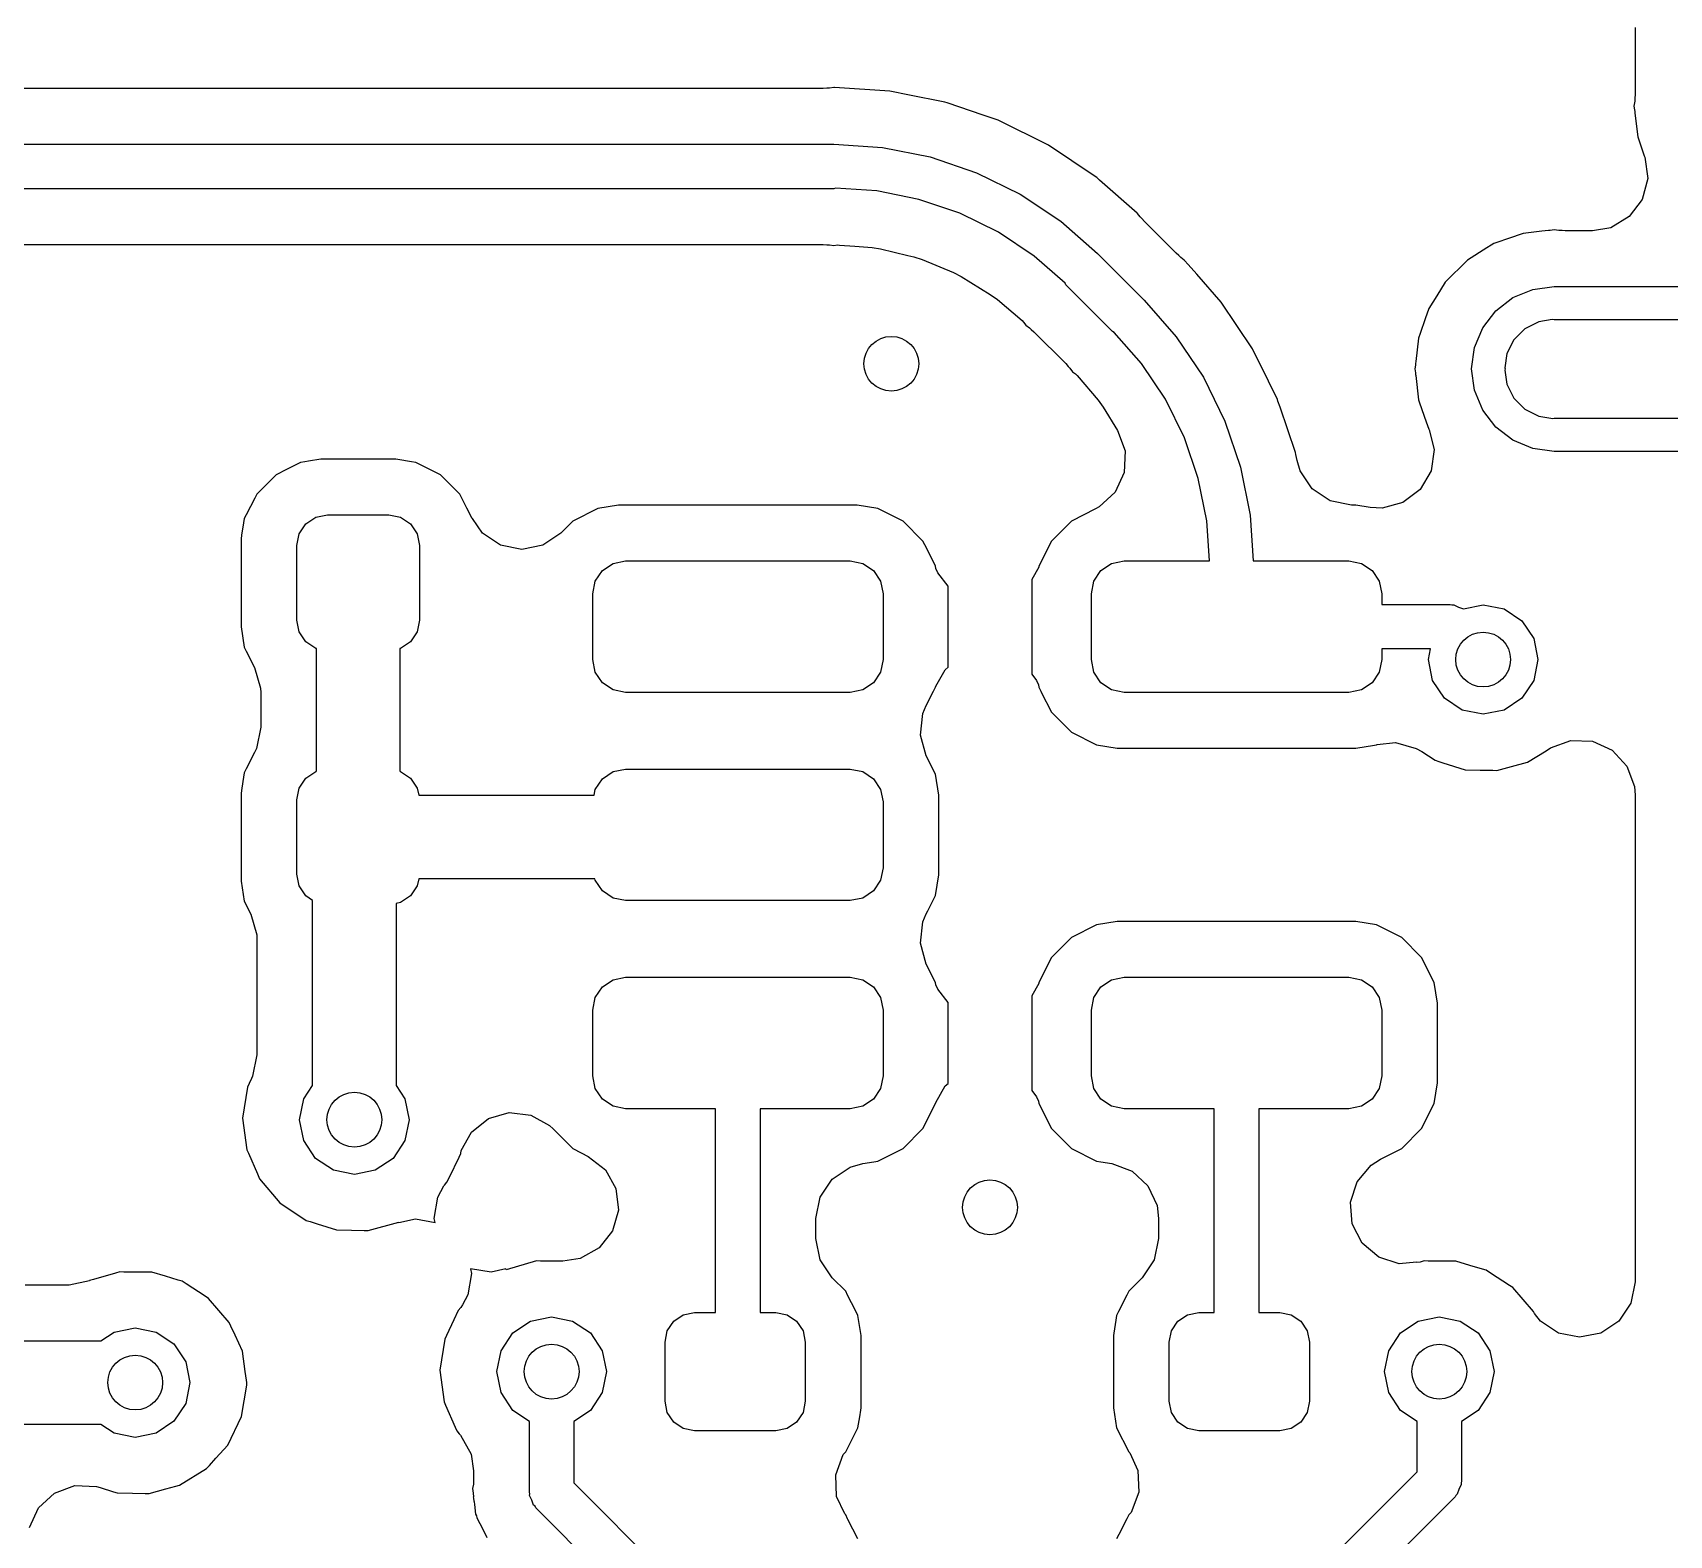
# Model space of a CAD drawing. Extents: x 0.99 to 4.24, y -7.27 to -4.02.
# Drawn here: x 3.3281 to 3.622, y -6.0511 to -5.7811 of the extents above; entities that cross this region are included whole.
import ezdxf

# ---------------------------------------------------------------- set-up
doc = ezdxf.new("R2010")
doc.units = 0
doc.header["$MEASUREMENT"] = 0
doc.layers.add('BLACK', color=7, linetype='CONTINUOUS')

msp = doc.modelspace()

# ---------------------------------------------------------------- linework, layer by layer
at = {"layer": 'BLACK', "linetype": 'CONTINUOUS'}
for p, q in [((3.61587, -5.78014), (3.61587, -5.79223)), ((3.47194, -5.79092), (3.47116, -5.79105)), ((3.47205, -5.79094), (3.47194, -5.79092)), ((3.48201, -5.79159), (3.47205, -5.79094)), ((3.47005, -5.7911), (2.77798, -5.7911)), ((3.47071, -5.79105), (3.47005, -5.7911)), ((3.47116, -5.79105), (3.47071, -5.79105)), ((3.48233, -5.79166), (3.48201, -5.79159)), ((3.48523, -5.79223), (3.48233, -5.79166)), ((3.48233, -5.79166), (3.48233, -5.79166)), ((3.49191, -5.79356), (3.48523, -5.79223)), ((3.49228, -5.79369), (3.49191, -5.79356)), ((3.49875, -5.79588), (3.49228, -5.79369)), ((3.61582, -5.79339), (3.61567, -5.79424)), ((3.61587, -5.79223), (3.61582, -5.7928)), ((3.61582, -5.7928), (3.61582, -5.79339)), ((3.50147, -5.79681), (3.49875, -5.79588)), ((3.51053, -5.80127), (3.50147, -5.79681)), ((3.61567, -5.79424), (3.61579, -5.79493)), ((3.61579, -5.79493), (3.61582, -5.7952)), ((3.61582, -5.7952), (3.61582, -5.79521)), ((3.61582, -5.79521), (3.61583, -5.79524)), ((3.61583, -5.79524), (3.61585, -5.7955)), ((3.61585, -5.7955), (3.61634, -5.7998)), ((3.61634, -5.7998), (3.61753, -5.8032)), ((2.77609, -5.80112), (3.47194, -5.80112)), ((3.47194, -5.80112), (3.47194, -5.80112)), ((3.47194, -5.80112), (3.48068, -5.80169)), ((3.48068, -5.80169), (3.48928, -5.8034)), ((3.51892, -5.80688), (3.51053, -5.80127)), ((3.48928, -5.8034), (3.49758, -5.80622)), ((3.61753, -5.8032), (3.6176, -5.80341)), ((3.6176, -5.80341), (3.61814, -5.80726)), ((3.49758, -5.80622), (3.50544, -5.81009)), ((3.51917, -5.8071), (3.51892, -5.80688)), ((3.51969, -5.80755), (3.51917, -5.8071)), ((3.52643, -5.81347), (3.51969, -5.80755)), ((3.61814, -5.80726), (3.61717, -5.81102)), ((3.47194, -5.80912), (2.77609, -5.80912)), ((3.47226, -5.80901), (3.47194, -5.80912)), ((3.47966, -5.8095), (3.47226, -5.80901)), ((3.48724, -5.81101), (3.47966, -5.8095)), ((3.49456, -5.81349), (3.48724, -5.81101)), ((3.50544, -5.81009), (3.51272, -5.81496)), ((3.61717, -5.81102), (3.61484, -5.81412)), ((3.5015, -5.81691), (3.49456, -5.81349)), ((3.52652, -5.81353), (3.52643, -5.81347)), ((3.52698, -5.81417), (3.52652, -5.81353)), ((3.5273, -5.81448), (3.52698, -5.81417)), ((3.52773, -5.81499), (3.5273, -5.81448)), ((3.61484, -5.81412), (3.61149, -5.8161)), ((3.50793, -5.82121), (3.5015, -5.81691)), ((3.51272, -5.81496), (3.51931, -5.82074)), ((3.53344, -5.8207), (3.52773, -5.81499)), ((3.59524, -5.81731), (3.59366, -5.81787)), ((3.59577, -5.81713), (3.59524, -5.81731)), ((3.59524, -5.81731), (3.59524, -5.81731)), ((3.5991, -5.81675), (3.59577, -5.81713)), ((3.60033, -5.81661), (3.5991, -5.81675)), ((3.60037, -5.81661), (3.60033, -5.81661)), ((3.60038, -5.81661), (3.60037, -5.81661)), ((3.60064, -5.81658), (3.60038, -5.81661)), ((3.60133, -5.81646), (3.60064, -5.81658)), ((3.60219, -5.81661), (3.60133, -5.81646)), ((3.60278, -5.81661), (3.60219, -5.81661)), ((3.60334, -5.81666), (3.60278, -5.81661)), ((3.6082, -5.81666), (3.60334, -5.81666)), ((3.61149, -5.8161), (3.6082, -5.81666)), ((2.77798, -5.81914), (3.47005, -5.81914)), ((3.47005, -5.81914), (3.47072, -5.81919)), ((3.47072, -5.81919), (3.47117, -5.81919)), ((3.47117, -5.81919), (3.47194, -5.81931)), ((3.47194, -5.81931), (3.47261, -5.81921)), ((3.47261, -5.81921), (3.47298, -5.81922)), ((3.47298, -5.81922), (3.47573, -5.81944)), ((3.47573, -5.81944), (3.47882, -5.81968)), ((3.47882, -5.81968), (3.48036, -5.81992)), ((3.48036, -5.81992), (3.48523, -5.82109)), ((3.58927, -5.81974), (3.58575, -5.82195)), ((3.59002, -5.81927), (3.58927, -5.81974)), ((3.59049, -5.81897), (3.59002, -5.81927)), ((3.59002, -5.81927), (3.59002, -5.81927)), ((3.59366, -5.81787), (3.59049, -5.81897)), ((3.48523, -5.82109), (3.48631, -5.82135)), ((3.48631, -5.82135), (3.4878, -5.82184)), ((3.4878, -5.82184), (3.49345, -5.82418)), ((3.5135, -5.82609), (3.50793, -5.82121)), ((3.51931, -5.82074), (3.51931, -5.82074)), ((3.51931, -5.82074), (3.51931, -5.82074)), ((3.51931, -5.82074), (3.51931, -5.82074)), ((3.51931, -5.82074), (3.52769, -5.82912)), ((3.53394, -5.82113), (3.53344, -5.8207)), ((3.53426, -5.82145), (3.53394, -5.82113)), ((3.53489, -5.82191), (3.53426, -5.82145)), ((3.53496, -5.82199), (3.53489, -5.82191)), ((3.53557, -5.82269), (3.53496, -5.82199)), ((3.53713, -5.82447), (3.53557, -5.82269)), ((3.53557, -5.82269), (3.53557, -5.82269)), ((3.58575, -5.82195), (3.58179, -5.82591)), ((3.49345, -5.82418), (3.49484, -5.82489)), ((3.49484, -5.82489), (3.50006, -5.82808)), ((3.51365, -5.8264), (3.5135, -5.82609)), ((3.54154, -5.8295), (3.53713, -5.82447)), ((3.58179, -5.82591), (3.58025, -5.82837)), ((3.50006, -5.82808), (3.50132, -5.829)), ((3.50132, -5.829), (3.50577, -5.8328)), ((3.52203, -5.83477), (3.51365, -5.8264)), ((3.52769, -5.82912), (3.52769, -5.82912)), ((3.52769, -5.82912), (3.52769, -5.82912)), ((3.52769, -5.82912), (3.52769, -5.82912)), ((3.52769, -5.82912), (3.53346, -5.8357)), ((3.58025, -5.82837), (3.57955, -5.82948)), ((3.59086, -5.83102), (3.59393, -5.82866)), ((3.59393, -5.82866), (3.5975, -5.82718)), ((3.5975, -5.82718), (3.60133, -5.82668)), ((3.60133, -5.82668), (3.65645, -5.82668)), ((3.54715, -5.8379), (3.54154, -5.8295)), ((3.57882, -5.83065), (3.57817, -5.83248)), ((3.57955, -5.82948), (3.57882, -5.83065)), ((3.5885, -5.83408), (3.59086, -5.83102)), ((3.50577, -5.8328), (3.50604, -5.83305)), ((3.50604, -5.83305), (3.50644, -5.83361)), ((3.50644, -5.83361), (3.50708, -5.83407)), ((3.50708, -5.83407), (3.5074, -5.83438)), ((3.5074, -5.83438), (3.5079, -5.83482)), ((3.5079, -5.83482), (3.51361, -5.84052)), ((3.52233, -5.83493), (3.52203, -5.83477)), ((3.52722, -5.8405), (3.52233, -5.83493)), ((3.57817, -5.83248), (3.57725, -5.83514)), ((3.58702, -5.83765), (3.5885, -5.83408)), ((3.59609, -5.83427), (3.59411, -5.83624)), ((3.59857, -5.833), (3.59609, -5.83427)), ((3.601, -5.83262), (3.59857, -5.833)), ((3.60133, -5.83268), (3.601, -5.83262)), ((3.65645, -5.83268), (3.60133, -5.83268)), ((3.53346, -5.8357), (3.53833, -5.84299)), ((3.5473, -5.83819), (3.54715, -5.8379)), ((3.57697, -5.83593), (3.5765, -5.84012)), ((3.57725, -5.83514), (3.57697, -5.83593)), ((3.58652, -5.84149), (3.58702, -5.83765)), ((3.59411, -5.83624), (3.59285, -5.83873)), ((3.51361, -5.84052), (3.51404, -5.84103)), ((3.53151, -5.84693), (3.52722, -5.8405)), ((3.54839, -5.84041), (3.5473, -5.83819)), ((3.5473, -5.83819), (3.5473, -5.83819)), ((3.55162, -5.84695), (3.54839, -5.84041)), ((3.57642, -5.8408), (3.5763, -5.84149)), ((3.57645, -5.84053), (3.57642, -5.8408)), ((3.57646, -5.84049), (3.57645, -5.84052)), ((3.57645, -5.84052), (3.57645, -5.84053)), ((3.5765, -5.84012), (3.57646, -5.84049)), ((3.59285, -5.83873), (3.59245, -5.84126)), ((3.51404, -5.84103), (3.51436, -5.84135)), ((3.51436, -5.84135), (3.51482, -5.84198)), ((3.51482, -5.84198), (3.51537, -5.84238)), ((3.51537, -5.84238), (3.51563, -5.84266)), ((3.51563, -5.84266), (3.51943, -5.8471)), ((3.53833, -5.84299), (3.54221, -5.85085)), ((3.5763, -5.84149), (3.57642, -5.84218)), ((3.57642, -5.84218), (3.57645, -5.84244)), ((3.57645, -5.84244), (3.57645, -5.84245)), ((3.57645, -5.84245), (3.57646, -5.84248)), ((3.57646, -5.84248), (3.57647, -5.84265)), ((3.57647, -5.84265), (3.57697, -5.84705)), ((3.58702, -5.84532), (3.58652, -5.84149)), ((3.59245, -5.84126), (3.59252, -5.84149)), ((3.59252, -5.84149), (3.59245, -5.84172)), ((3.59245, -5.84172), (3.59285, -5.84424)), ((3.5885, -5.84889), (3.58702, -5.84532)), ((3.59285, -5.84424), (3.59411, -5.84673)), ((3.59411, -5.84673), (3.59609, -5.84871)), ((3.51943, -5.8471), (3.52034, -5.84837)), ((3.52034, -5.84837), (3.52292, -5.85257)), ((3.53493, -5.85386), (3.53151, -5.84693)), ((3.55172, -5.84726), (3.55162, -5.84695)), ((3.5521, -5.84837), (3.55172, -5.84726)), ((3.55172, -5.84726), (3.55172, -5.84726)), ((3.55486, -5.85651), (3.5521, -5.84837)), ((3.57697, -5.84705), (3.57715, -5.84758)), ((3.57715, -5.84758), (3.57715, -5.84758)), ((3.57715, -5.84758), (3.57834, -5.85096)), ((3.59086, -5.85196), (3.5885, -5.84889)), ((3.59609, -5.84871), (3.59857, -5.84997)), ((3.52292, -5.85257), (3.52426, -5.85622)), ((3.54221, -5.85085), (3.54502, -5.85915)), ((3.57834, -5.85096), (3.57882, -5.85233)), ((3.57882, -5.85233), (3.57889, -5.85245)), ((3.57889, -5.85245), (3.5798, -5.85598)), ((3.59393, -5.85431), (3.59086, -5.85196)), ((3.59857, -5.84997), (3.6011, -5.85037)), ((3.6011, -5.85037), (3.60133, -5.8503)), ((3.60133, -5.8503), (3.65645, -5.8503)), ((3.53742, -5.86118), (3.53493, -5.85386)), ((3.5975, -5.85579), (3.59393, -5.85431)), ((3.37614, -5.85827), (3.37545, -5.85863)), ((3.37692, -5.85815), (3.37614, -5.85827)), ((3.37757, -5.85805), (3.37692, -5.85815)), ((3.37692, -5.85815), (3.37692, -5.85815)), ((3.37978, -5.8577), (3.37757, -5.85805)), ((3.38651, -5.8577), (3.37978, -5.8577)), ((3.39286, -5.8577), (3.38651, -5.8577)), ((3.39325, -5.8577), (3.39286, -5.8577)), ((3.39364, -5.85776), (3.39325, -5.8577)), ((3.39611, -5.85815), (3.39364, -5.85776)), ((3.39364, -5.85776), (3.39364, -5.85776)), ((3.39689, -5.85827), (3.39611, -5.85815)), ((3.39759, -5.85863), (3.39689, -5.85827)), ((3.52426, -5.85622), (3.52411, -5.8601)), ((3.55493, -5.85683), (3.55486, -5.85651)), ((3.55515, -5.85795), (3.55493, -5.85683)), ((3.55493, -5.85683), (3.55493, -5.85683)), ((3.55571, -5.85982), (3.55515, -5.85795)), ((3.5798, -5.85598), (3.57926, -5.85982)), ((3.60133, -5.8563), (3.5975, -5.85579)), ((3.65645, -5.8563), (3.60133, -5.8563)), ((3.37176, -5.86051), (3.36828, -5.86399)), ((3.37364, -5.85955), (3.37176, -5.86051)), ((3.37545, -5.85863), (3.37364, -5.85955)), ((3.37545, -5.85863), (3.37545, -5.85863)), ((3.39939, -5.85955), (3.39759, -5.85863)), ((3.39759, -5.85863), (3.39759, -5.85863)), ((3.40127, -5.86051), (3.39939, -5.85955)), ((3.40475, -5.86399), (3.40127, -5.86051)), ((3.52411, -5.8601), (3.52248, -5.86363)), ((3.53893, -5.86877), (3.53742, -5.86118)), ((3.54502, -5.85915), (3.54673, -5.86774)), ((3.55787, -5.86305), (3.55571, -5.85982)), ((3.57926, -5.85982), (3.57728, -5.86317)), ((3.36828, -5.86399), (3.36793, -5.86468)), ((3.40604, -5.86652), (3.40475, -5.86399)), ((3.52248, -5.86363), (3.51963, -5.86627)), ((3.5611, -5.86521), (3.55787, -5.86305)), ((3.57728, -5.86317), (3.57418, -5.86551)), ((3.36793, -5.86468), (3.3664, -5.86767)), ((3.40698, -5.86837), (3.40604, -5.86652)), ((3.42956, -5.86656), (3.42507, -5.86885)), ((3.43329, -5.86596), (3.42956, -5.86656)), ((3.47615, -5.86596), (3.43329, -5.86596)), ((3.47988, -5.86656), (3.47615, -5.86596)), ((3.48438, -5.86885), (3.47988, -5.86656)), ((3.51895, -5.86665), (3.51464, -5.86885)), ((3.51963, -5.86627), (3.51895, -5.86665)), ((3.56492, -5.86596), (3.5611, -5.86521)), ((3.56572, -5.86596), (3.56492, -5.86596)), ((3.5683, -5.86637), (3.56572, -5.86596)), ((3.57042, -5.86648), (3.5683, -5.86637)), ((3.57418, -5.86551), (3.57042, -5.86648)), ((3.36593, -5.86914), (3.36558, -5.87135)), ((3.36605, -5.86837), (3.36593, -5.86914)), ((3.3664, -5.86767), (3.36605, -5.86837)), ((3.3664, -5.86767), (3.3664, -5.86767)), ((3.37591, -5.87112), (3.37711, -5.86933)), ((3.37711, -5.86933), (3.37889, -5.86814)), ((3.37889, -5.86814), (3.381, -5.86772)), ((3.381, -5.86772), (3.39203, -5.86772)), ((3.39203, -5.86772), (3.39414, -5.86814)), ((3.39414, -5.86814), (3.39593, -5.86933)), ((3.39593, -5.86933), (3.39712, -5.87112)), ((3.40707, -5.86833), (3.40698, -5.86837)), ((3.40885, -5.87098), (3.40707, -5.86833)), ((3.42507, -5.86885), (3.42293, -5.87098)), ((3.48795, -5.87241), (3.48438, -5.86885)), ((3.51464, -5.86885), (3.51107, -5.87241)), ((3.5394, -5.87598), (3.53893, -5.86877)), ((3.54673, -5.86774), (3.54727, -5.87598)), ((3.36558, -5.87135), (3.36547, -5.87201)), ((3.36547, -5.87201), (3.36547, -5.88784)), ((3.37549, -5.87323), (3.37591, -5.87112)), ((3.37549, -5.88661), (3.37549, -5.87323)), ((3.39712, -5.87112), (3.39754, -5.87323)), ((3.39754, -5.87323), (3.39754, -5.88661)), ((3.41208, -5.87314), (3.40885, -5.87098)), ((3.41589, -5.8739), (3.41208, -5.87314)), ((3.4197, -5.87314), (3.41589, -5.8739)), ((3.42293, -5.87098), (3.4197, -5.87314)), ((3.4883, -5.87311), (3.48795, -5.87241)), ((3.48948, -5.87542), (3.4883, -5.87311)), ((3.51071, -5.87311), (3.50954, -5.87542)), ((3.51107, -5.87241), (3.51071, -5.87311)), ((3.43229, -5.87643), (3.43455, -5.87598)), ((3.43455, -5.87598), (3.4749, -5.87598)), ((3.4749, -5.87598), (3.47716, -5.87643)), ((3.49024, -5.87691), (3.48948, -5.87542)), ((3.50954, -5.87542), (3.50878, -5.87691)), ((3.52185, -5.87643), (3.52411, -5.87598)), ((3.52411, -5.87598), (3.5394, -5.87598)), ((3.54727, -5.87598), (3.56447, -5.87598)), ((3.56447, -5.87598), (3.56673, -5.87643)), ((3.42909, -5.87963), (3.43037, -5.87771)), ((3.43037, -5.87771), (3.43229, -5.87643)), ((3.47716, -5.87643), (3.47908, -5.87771)), ((3.47908, -5.87771), (3.48036, -5.87963)), ((3.4903, -5.87733), (3.49024, -5.87691)), ((3.49063, -5.87813), (3.4903, -5.87733)), ((3.4925, -5.8805), (3.49063, -5.87813)), ((3.50875, -5.8771), (3.5075, -5.87933)), ((3.50878, -5.87691), (3.50875, -5.8771)), ((3.51866, -5.87963), (3.51994, -5.87771)), ((3.51994, -5.87771), (3.52185, -5.87643)), ((3.56673, -5.87643), (3.56864, -5.87771)), ((3.56864, -5.87771), (3.56992, -5.87963)), ((3.42864, -5.88189), (3.42909, -5.87963)), ((3.42864, -5.8937), (3.42864, -5.88189)), ((3.48036, -5.87963), (3.48081, -5.88189)), ((3.48081, -5.88189), (3.48081, -5.8937)), ((3.4925, -5.89507), (3.4925, -5.8805)), ((3.5075, -5.87933), (3.5075, -5.89634)), ((3.51821, -5.88189), (3.51866, -5.87963)), ((3.51821, -5.8937), (3.51821, -5.88189)), ((3.56992, -5.87963), (3.57037, -5.88189)), ((3.57037, -5.88189), (3.57037, -5.8838)), ((3.57037, -5.8838), (3.58268, -5.8838)), ((3.58268, -5.8838), (3.58298, -5.88389)), ((3.58298, -5.88389), (3.5833, -5.88384)), ((3.5833, -5.88384), (3.58414, -5.88427)), ((3.58414, -5.88427), (3.58503, -5.88456)), ((3.58503, -5.88456), (3.58858, -5.88386)), ((3.58503, -5.88456), (3.58503, -5.88456)), ((3.58858, -5.88386), (3.59235, -5.88461)), ((3.59235, -5.88461), (3.59554, -5.88674)), ((3.36547, -5.88784), (3.36605, -5.89147)), ((3.37591, -5.88872), (3.37549, -5.88661)), ((3.39754, -5.88661), (3.39712, -5.88872)), ((3.59554, -5.88674), (3.59768, -5.88993)), ((3.37711, -5.89051), (3.37591, -5.88872)), ((3.37889, -5.89171), (3.37711, -5.89051)), ((3.39593, -5.89051), (3.39414, -5.89171)), ((3.39712, -5.88872), (3.39593, -5.89051)), ((3.59768, -5.88993), (3.59843, -5.8937)), ((3.36605, -5.89147), (3.3664, -5.89217)), ((3.3664, -5.89217), (3.3664, -5.89217)), ((3.3664, -5.89217), (3.36791, -5.89513)), ((3.37902, -5.89173), (3.37889, -5.89171)), ((3.37902, -5.91378), (3.37902, -5.89173)), ((3.39414, -5.89171), (3.39402, -5.89173)), ((3.39402, -5.89173), (3.39402, -5.91378)), ((3.42909, -5.89596), (3.42864, -5.8937)), ((3.48081, -5.8937), (3.48036, -5.89596)), ((3.51866, -5.89596), (3.51821, -5.8937)), ((3.57037, -5.8937), (3.56992, -5.89596)), ((3.57912, -5.8918), (3.57037, -5.8918)), ((3.57037, -5.8918), (3.57037, -5.8937)), ((3.57874, -5.8937), (3.57912, -5.8918)), ((3.57949, -5.89747), (3.57874, -5.8937)), ((3.59843, -5.8937), (3.59768, -5.89747)), ((3.36791, -5.89513), (3.36897, -5.89887)), ((3.43037, -5.89788), (3.42909, -5.89596)), ((3.48036, -5.89596), (3.47908, -5.89788)), ((3.49027, -5.89849), (3.49193, -5.89552)), ((3.49193, -5.89552), (3.4925, -5.89507)), ((3.5075, -5.89634), (3.50838, -5.89746)), ((3.51994, -5.89788), (3.51866, -5.89596)), ((3.56992, -5.89596), (3.56864, -5.89788)), ((3.36897, -5.89887), (3.369, -5.89965)), ((3.369, -5.89965), (3.369, -5.90586)), ((3.43229, -5.89916), (3.43037, -5.89788)), ((3.43455, -5.89961), (3.43229, -5.89916)), ((3.4749, -5.89961), (3.43455, -5.89961)), ((3.47716, -5.89916), (3.4749, -5.89961)), ((3.47908, -5.89788), (3.47716, -5.89916)), ((3.48856, -5.90197), (3.48988, -5.89938)), ((3.48988, -5.89938), (3.49024, -5.89868)), ((3.49024, -5.89868), (3.49027, -5.89849)), ((3.50838, -5.89746), (3.50871, -5.89826)), ((3.50871, -5.89826), (3.50878, -5.89868)), ((3.50878, -5.89868), (3.50914, -5.89938)), ((3.50914, -5.89938), (3.50922, -5.89954)), ((3.50922, -5.89954), (3.51107, -5.90318)), ((3.52185, -5.89916), (3.51994, -5.89788)), ((3.52411, -5.89961), (3.52185, -5.89916)), ((3.56447, -5.89961), (3.52411, -5.89961)), ((3.56673, -5.89916), (3.56447, -5.89961)), ((3.56864, -5.89788), (3.56673, -5.89916)), ((3.58162, -5.90066), (3.57949, -5.89747)), ((3.59768, -5.89747), (3.59554, -5.90066)), ((3.48796, -5.90342), (3.48856, -5.90197)), ((3.58482, -5.90279), (3.58162, -5.90066)), ((3.59554, -5.90066), (3.59235, -5.90279)), ((3.4875, -5.90728), (3.48796, -5.90342)), ((3.51107, -5.90318), (3.51464, -5.90675)), ((3.58858, -5.90354), (3.58482, -5.90279)), ((3.59235, -5.90279), (3.58858, -5.90354)), ((3.369, -5.90586), (3.36824, -5.90967)), ((3.48856, -5.91102), (3.4875, -5.90728)), ((3.51464, -5.90675), (3.51913, -5.90904)), ((3.6007, -5.90957), (3.60434, -5.90822)), ((3.60434, -5.90822), (3.60823, -5.90837)), ((3.60823, -5.90837), (3.61176, -5.91)), ((3.36791, -5.91038), (3.3664, -5.91334)), ((3.36824, -5.90967), (3.36791, -5.91038)), ((3.49024, -5.91431), (3.48856, -5.91102)), ((3.51913, -5.90904), (3.52286, -5.90963)), ((3.52286, -5.90963), (3.56572, -5.90963)), ((3.56572, -5.90963), (3.56756, -5.90934)), ((3.56756, -5.90934), (3.56868, -5.90916)), ((3.56868, -5.90916), (3.56945, -5.90904)), ((3.56868, -5.90916), (3.56868, -5.90916)), ((3.56945, -5.90904), (3.56953, -5.90899)), ((3.56953, -5.90899), (3.57284, -5.9086)), ((3.57284, -5.9086), (3.57658, -5.90966)), ((3.57658, -5.90966), (3.57758, -5.91024)), ((3.57758, -5.91024), (3.57994, -5.91181)), ((3.59655, -5.91212), (3.59988, -5.91008)), ((3.59988, -5.91008), (3.6007, -5.90957)), ((3.61176, -5.91), (3.6144, -5.91285)), ((3.36605, -5.91404), (3.36593, -5.91481)), ((3.3664, -5.91334), (3.36605, -5.91404)), ((3.3664, -5.91334), (3.3664, -5.91334)), ((3.37711, -5.915), (3.37889, -5.91381)), ((3.37889, -5.91381), (3.37902, -5.91378)), ((3.39402, -5.91378), (3.39414, -5.91381)), ((3.39414, -5.91381), (3.39593, -5.915)), ((3.43037, -5.91512), (3.43229, -5.91384)), ((3.43229, -5.91384), (3.43455, -5.91339)), ((3.43455, -5.91339), (3.4749, -5.91339)), ((3.4749, -5.91339), (3.47716, -5.91384)), ((3.47716, -5.91384), (3.47908, -5.91512)), ((3.49083, -5.91804), (3.49024, -5.91431)), ((3.57994, -5.91181), (3.58062, -5.91202)), ((3.58062, -5.91202), (3.58062, -5.91202)), ((3.58062, -5.91202), (3.58136, -5.91226)), ((3.58136, -5.91226), (3.58537, -5.91351)), ((3.58537, -5.91351), (3.58807, -5.91356)), ((3.58807, -5.91356), (3.59035, -5.9136)), ((3.59035, -5.9136), (3.59035, -5.9136)), ((3.59035, -5.9136), (3.59106, -5.91361)), ((3.59106, -5.91361), (3.59436, -5.91271)), ((3.59436, -5.91271), (3.59587, -5.9123)), ((3.59587, -5.9123), (3.59655, -5.91212)), ((3.59587, -5.9123), (3.59587, -5.9123)), ((3.6144, -5.91285), (3.61575, -5.91649)), ((3.36561, -5.91679), (3.36547, -5.91768)), ((3.36593, -5.91481), (3.36561, -5.91679)), ((3.37549, -5.9189), (3.37591, -5.91679)), ((3.37591, -5.91679), (3.37711, -5.915)), ((3.39593, -5.915), (3.39712, -5.91679)), ((3.39712, -5.91679), (3.39738, -5.91809)), ((3.42888, -5.91809), (3.42909, -5.91703)), ((3.42909, -5.91703), (3.43037, -5.91512)), ((3.47908, -5.91512), (3.48036, -5.91703)), ((3.48036, -5.91703), (3.48081, -5.91929)), ((3.61575, -5.91649), (3.61587, -5.91806)), ((3.36547, -5.91768), (3.36547, -5.93351)), ((3.37549, -5.93228), (3.37549, -5.9189)), ((3.39738, -5.91809), (3.42888, -5.91809)), ((3.48081, -5.91929), (3.48081, -5.9311)), ((3.49083, -5.93236), (3.49083, -5.91804)), ((3.61587, -5.91806), (3.61587, -6.00551)), ((3.48081, -5.9311), (3.48036, -5.93336)), ((3.36547, -5.93351), (3.36605, -5.93714)), ((3.37591, -5.93439), (3.37549, -5.93228)), ((3.37711, -5.93618), (3.37591, -5.93439)), ((3.39712, -5.93439), (3.39593, -5.93618)), ((3.39738, -5.93309), (3.39712, -5.93439)), ((3.42904, -5.93309), (3.39738, -5.93309)), ((3.42909, -5.93336), (3.42904, -5.93309)), ((3.43037, -5.93528), (3.42909, -5.93336)), ((3.48036, -5.93336), (3.47908, -5.93528)), ((3.49024, -5.93608), (3.49083, -5.93236)), ((3.36605, -5.93714), (3.36722, -5.93944)), ((3.37833, -5.937), (3.37711, -5.93618)), ((3.37833, -5.97023), (3.37833, -5.937)), ((3.39414, -5.93738), (3.39333, -5.93754)), ((3.39333, -5.93754), (3.39333, -5.97023)), ((3.39593, -5.93618), (3.39414, -5.93738)), ((3.43229, -5.93656), (3.43037, -5.93528)), ((3.43455, -5.93701), (3.43229, -5.93656)), ((3.4749, -5.93701), (3.43455, -5.93701)), ((3.47716, -5.93656), (3.4749, -5.93701)), ((3.47908, -5.93528), (3.47716, -5.93656)), ((3.48883, -5.93884), (3.49024, -5.93608)), ((3.36722, -5.93944), (3.36828, -5.94319)), ((3.4875, -5.94468), (3.48796, -5.94082)), ((3.48796, -5.94082), (3.48856, -5.93938)), ((3.48856, -5.93938), (3.48883, -5.93884)), ((3.52286, -5.94077), (3.51913, -5.94136)), ((3.56572, -5.94077), (3.52286, -5.94077)), ((3.56945, -5.94136), (3.56572, -5.94077)), ((3.36828, -5.94319), (3.36831, -5.94397)), ((3.51464, -5.94365), (3.51107, -5.94722)), ((3.51913, -5.94136), (3.51464, -5.94365)), ((3.57395, -5.94365), (3.56945, -5.94136)), ((3.57751, -5.94722), (3.57395, -5.94365)), ((3.36831, -5.94397), (3.36831, -5.96473)), ((3.48856, -5.94842), (3.4875, -5.94468)), ((3.49024, -5.95171), (3.48856, -5.94842)), ((3.51107, -5.94722), (3.50878, -5.95171)), ((3.5798, -5.95171), (3.57751, -5.94722)), ((3.42909, -5.95443), (3.43037, -5.95252)), ((3.43037, -5.95252), (3.43229, -5.95124)), ((3.43229, -5.95124), (3.43455, -5.95079)), ((3.43455, -5.95079), (3.4749, -5.95079)), ((3.4749, -5.95079), (3.47716, -5.95124)), ((3.47716, -5.95124), (3.47908, -5.95252)), ((3.47908, -5.95252), (3.48036, -5.95443)), ((3.4903, -5.95214), (3.49024, -5.95171)), ((3.49063, -5.95293), (3.4903, -5.95214)), ((3.50875, -5.9519), (3.5075, -5.95413)), ((3.50878, -5.95171), (3.50875, -5.9519)), ((3.51866, -5.95443), (3.51994, -5.95252)), ((3.51994, -5.95252), (3.52185, -5.95124)), ((3.52185, -5.95124), (3.52411, -5.95079)), ((3.52411, -5.95079), (3.56447, -5.95079)), ((3.56447, -5.95079), (3.56673, -5.95124)), ((3.56673, -5.95124), (3.56864, -5.95252)), ((3.56864, -5.95252), (3.56992, -5.95443)), ((3.58039, -5.95544), (3.5798, -5.95171)), ((3.42864, -5.95669), (3.42909, -5.95443)), ((3.48036, -5.95443), (3.48081, -5.95669)), ((3.4925, -5.9553), (3.49063, -5.95293)), ((3.4925, -5.96987), (3.4925, -5.9553)), ((3.5075, -5.95413), (3.5075, -5.97115)), ((3.51821, -5.95669), (3.51866, -5.95443)), ((3.56992, -5.95443), (3.57037, -5.95669)), ((3.58039, -5.96976), (3.58039, -5.95544)), ((3.42864, -5.9685), (3.42864, -5.95669)), ((3.48081, -5.95669), (3.48081, -5.9685)), ((3.51821, -5.9685), (3.51821, -5.95669)), ((3.57037, -5.95669), (3.57037, -5.9685)), ((3.36831, -5.96473), (3.36755, -5.96854)), ((3.36694, -5.96987), (3.36664, -5.97051)), ((3.36736, -5.96897), (3.36694, -5.96987)), ((3.36694, -5.96987), (3.36694, -5.96987)), ((3.36755, -5.96854), (3.36736, -5.96897)), ((3.37673, -5.97261), (3.37833, -5.97023)), ((3.39333, -5.97023), (3.39492, -5.97261)), ((3.42909, -5.97076), (3.42864, -5.9685)), ((3.48081, -5.9685), (3.48036, -5.97076)), ((3.49027, -5.9733), (3.49193, -5.97032)), ((3.49193, -5.97032), (3.4925, -5.96987)), ((3.51866, -5.97076), (3.51821, -5.9685)), ((3.57037, -5.9685), (3.56992, -5.97076)), ((3.5798, -5.97349), (3.58039, -5.96976)), ((3.36664, -5.97051), (3.36576, -5.97613)), ((3.37598, -5.97638), (3.37673, -5.97261)), ((3.39492, -5.97261), (3.39567, -5.97638)), ((3.43037, -5.97268), (3.42909, -5.97076)), ((3.43229, -5.97396), (3.43037, -5.97268)), ((3.47908, -5.97268), (3.47716, -5.97396)), ((3.48036, -5.97076), (3.47908, -5.97268)), ((3.5075, -5.97115), (3.50838, -5.97227)), ((3.50838, -5.97227), (3.50871, -5.97306)), ((3.50871, -5.97306), (3.50878, -5.97349)), ((3.51994, -5.97268), (3.51866, -5.97076)), ((3.52185, -5.97396), (3.51994, -5.97268)), ((3.56864, -5.97268), (3.56673, -5.97396)), ((3.56992, -5.97076), (3.56864, -5.97268)), ((3.36576, -5.97613), (3.3665, -5.98177)), ((3.40687, -5.97861), (3.40991, -5.97619)), ((3.40991, -5.97619), (3.41364, -5.97511)), ((3.41364, -5.97511), (3.4175, -5.97555)), ((3.4175, -5.97555), (3.4209, -5.97743)), ((3.43455, -5.97441), (3.43229, -5.97396)), ((3.45072, -5.97441), (3.43455, -5.97441)), ((3.45072, -6.01102), (3.45072, -5.97441)), ((3.4749, -5.97441), (3.45872, -5.97441)), ((3.45872, -5.97441), (3.45872, -6.01102)), ((3.47716, -5.97396), (3.4749, -5.97441)), ((3.48795, -5.97798), (3.49024, -5.97349)), ((3.49024, -5.97349), (3.49027, -5.9733)), ((3.50878, -5.97349), (3.51107, -5.97798)), ((3.52411, -5.97441), (3.52185, -5.97396)), ((3.54029, -5.97441), (3.52411, -5.97441)), ((3.54029, -6.01102), (3.54029, -5.97441)), ((3.56447, -5.97441), (3.54829, -5.97441)), ((3.54829, -5.97441), (3.54829, -6.01102)), ((3.56673, -5.97396), (3.56447, -5.97441)), ((3.57751, -5.97798), (3.5798, -5.97349)), ((3.37673, -5.98014), (3.37598, -5.97638)), ((3.39567, -5.97638), (3.39492, -5.98014)), ((3.40504, -5.98192), (3.40687, -5.97861)), ((3.4209, -5.97743), (3.42152, -5.978)), ((3.42152, -5.978), (3.42507, -5.98155)), ((3.48438, -5.98155), (3.48795, -5.97798)), ((3.51107, -5.97798), (3.51464, -5.98155)), ((3.57395, -5.98155), (3.57751, -5.97798)), ((3.3665, -5.98177), (3.36679, -5.98242)), ((3.37887, -5.98334), (3.37673, -5.98014)), ((3.39492, -5.98014), (3.39279, -5.98334)), ((3.40494, -5.98248), (3.40504, -5.98192)), ((3.42507, -5.98155), (3.42657, -5.98231)), ((3.47988, -5.98384), (3.48438, -5.98155)), ((3.51464, -5.98155), (3.51913, -5.98384)), ((3.57014, -5.98349), (3.57395, -5.98155)), ((3.36679, -5.98242), (3.36679, -5.98242)), ((3.36679, -5.98242), (3.3684, -5.98609)), ((3.38206, -5.98547), (3.37887, -5.98334)), ((3.39279, -5.98334), (3.38959, -5.98547)), ((3.40291, -5.98668), (3.40463, -5.98312)), ((3.40463, -5.98312), (3.40494, -5.98248)), ((3.40463, -5.98312), (3.40463, -5.98312)), ((3.42657, -5.98231), (3.42785, -5.98297)), ((3.42785, -5.98297), (3.43091, -5.98537)), ((3.47166, -5.98707), (3.47489, -5.98491)), ((3.47489, -5.98491), (3.47715, -5.98427)), ((3.47715, -5.98427), (3.47911, -5.98396)), ((3.47911, -5.98396), (3.47988, -5.98384)), ((3.47911, -5.98396), (3.47911, -5.98396)), ((3.51913, -5.98384), (3.51991, -5.98396)), ((3.51991, -5.98396), (3.51991, -5.98396)), ((3.51991, -5.98396), (3.52187, -5.98427)), ((3.52187, -5.98427), (3.52552, -5.98562)), ((3.56595, -5.98753), (3.56847, -5.98456)), ((3.56847, -5.98456), (3.57014, -5.98349)), ((3.3684, -5.98609), (3.36879, -5.98698)), ((3.36879, -5.98698), (3.37245, -5.99134)), ((3.38583, -5.98622), (3.38206, -5.98547)), ((3.38959, -5.98547), (3.38583, -5.98622)), ((3.40199, -5.98813), (3.40246, -5.9876)), ((3.40246, -5.9876), (3.40291, -5.98668)), ((3.43091, -5.98537), (3.4328, -5.98876)), ((3.4695, -5.9903), (3.47166, -5.98707)), ((3.52552, -5.98562), (3.52837, -5.98826)), ((3.56476, -5.99123), (3.56595, -5.98753)), ((3.40019, -5.99412), (3.40084, -5.99029)), ((3.40084, -5.99029), (3.40189, -5.98827)), ((3.40189, -5.98827), (3.40199, -5.98813)), ((3.4328, -5.98876), (3.43326, -5.99262)), ((3.46874, -5.99411), (3.4695, -5.9903)), ((3.52837, -5.98826), (3.53, -5.99178)), ((3.37245, -5.99134), (3.37719, -5.99449)), ((3.43326, -5.99262), (3.43221, -5.99636)), ((3.53, -5.99178), (3.53027, -5.99411)), ((3.56508, -5.9951), (3.56476, -5.99123)), ((3.37719, -5.99449), (3.37787, -5.9947)), ((3.37787, -5.9947), (3.37787, -5.9947)), ((3.37787, -5.9947), (3.37914, -5.9951)), ((3.37914, -5.9951), (3.38262, -5.99619)), ((3.38262, -5.99619), (3.38532, -5.99624)), ((3.38532, -5.99624), (3.3876, -5.99628)), ((3.3876, -5.99628), (3.3876, -5.99628)), ((3.3876, -5.99628), (3.38831, -5.99629)), ((3.38831, -5.99629), (3.3938, -5.99479)), ((3.3938, -5.99479), (3.39381, -5.99486)), ((3.39381, -5.99486), (3.39678, -5.99422)), ((3.39678, -5.99422), (3.40036, -5.99488)), ((3.40036, -5.99488), (3.40019, -5.99412)), ((3.43221, -5.99636), (3.4298, -5.99942)), ((3.46874, -5.99775), (3.46874, -5.99411)), ((3.53027, -5.99411), (3.53027, -5.99775)), ((3.56686, -5.99856), (3.56508, -5.9951)), ((3.4298, -5.99942), (3.42641, -6.00131)), ((3.4695, -6.00157), (3.46874, -5.99775)), ((3.53027, -5.99775), (3.52951, -6.00157)), ((3.56982, -6.00107), (3.56686, -5.99856)), ((3.41854, -6.00177), (3.41307, -6.00334)), ((3.41925, -6.00178), (3.41854, -6.00177)), ((3.4194, -6.00178), (3.41925, -6.00178)), ((3.42327, -6.0018), (3.4194, -6.00178)), ((3.42641, -6.00131), (3.42327, -6.0018)), ((3.47166, -6.0048), (3.4695, -6.00157)), ((3.52951, -6.00157), (3.52735, -6.0048)), ((3.57352, -6.00226), (3.56982, -6.00107)), ((3.57659, -6.00201), (3.57352, -6.00226)), ((3.5766, -6.00206), (3.57659, -6.00201)), ((3.5773, -6.00197), (3.5766, -6.00206)), ((3.57799, -6.00177), (3.5773, -6.00197)), ((3.57869, -6.00178), (3.57799, -6.00177)), ((3.58021, -6.00179), (3.57869, -6.00178)), ((3.58367, -6.00181), (3.58021, -6.00179)), ((3.58619, -6.00256), (3.58367, -6.00181)), ((3.58845, -6.00323), (3.58619, -6.00256)), ((3.33823, -6.00533), (3.3346, -6.0061)), ((3.33826, -6.0053), (3.33823, -6.00533)), ((3.33895, -6.00511), (3.33826, -6.0053)), ((3.3429, -6.00398), (3.33895, -6.00511)), ((3.33895, -6.00511), (3.33895, -6.00511)), ((3.34373, -6.00374), (3.3429, -6.00398)), ((3.34444, -6.00375), (3.34373, -6.00374)), ((3.34595, -6.00375), (3.34444, -6.00375)), ((3.34942, -6.00378), (3.34595, -6.00375)), ((3.35191, -6.00452), (3.34942, -6.00378)), ((3.35419, -6.0052), (3.35191, -6.00452)), ((3.35487, -6.00541), (3.35419, -6.0052)), ((3.35419, -6.0052), (3.35419, -6.0052)), ((3.35564, -6.0059), (3.35487, -6.00541)), ((3.40689, -6.00402), (3.40619, -6.00785)), ((3.41042, -6.0038), (3.40671, -6.00317)), ((3.40671, -6.00317), (3.40689, -6.00402)), ((3.41303, -6.0032), (3.41042, -6.0038)), ((3.41307, -6.00334), (3.41303, -6.0032)), ((3.47408, -6.00721), (3.47166, -6.0048)), ((3.52735, -6.0048), (3.52494, -6.00721)), ((3.58913, -6.00344), (3.58845, -6.00323)), ((3.58845, -6.00323), (3.58845, -6.00323)), ((3.58989, -6.00394), (3.58913, -6.00344)), ((3.5933, -6.00615), (3.58989, -6.00394)), ((3.61587, -6.00551), (3.61511, -6.00932)), ((3.3346, -6.0061), (3.32667, -6.0061)), ((3.35905, -6.00811), (3.35564, -6.0059)), ((3.35965, -6.0085), (3.35905, -6.00811)), ((3.35905, -6.00811), (3.35905, -6.00811)), ((3.36336, -6.01281), (3.35965, -6.0085)), ((3.40619, -6.00785), (3.40526, -6.00965)), ((3.47443, -6.00791), (3.47408, -6.00721)), ((3.47582, -6.01064), (3.47443, -6.00791)), ((3.47443, -6.00791), (3.47443, -6.00791)), ((3.52458, -6.00791), (3.52309, -6.01084)), ((3.52494, -6.00721), (3.52458, -6.00791)), ((3.52458, -6.00791), (3.52458, -6.00791)), ((3.5939, -6.00653), (3.5933, -6.00615)), ((3.5933, -6.00615), (3.5933, -6.00615)), ((3.59761, -6.01084), (3.5939, -6.00653)), ((3.40449, -6.01064), (3.4037, -6.01232)), ((3.40496, -6.0101), (3.40449, -6.01064)), ((3.40526, -6.00965), (3.40496, -6.0101)), ((3.44319, -6.01258), (3.44491, -6.01143)), ((3.44491, -6.01143), (3.44695, -6.01102)), ((3.44695, -6.01102), (3.45072, -6.01102)), ((3.45872, -6.01102), (3.46152, -6.01102)), ((3.46152, -6.01102), (3.46355, -6.01143)), ((3.46355, -6.01143), (3.46527, -6.01258)), ((3.47628, -6.01154), (3.47582, -6.01064)), ((3.52309, -6.01084), (3.52273, -6.01154)), ((3.53374, -6.01258), (3.53547, -6.01143)), ((3.53547, -6.01143), (3.5375, -6.01102)), ((3.5375, -6.01102), (3.54029, -6.01102)), ((3.54829, -6.01102), (3.55207, -6.01102)), ((3.55207, -6.01102), (3.5541, -6.01143)), ((3.5541, -6.01143), (3.55583, -6.01258)), ((3.59778, -6.0112), (3.59761, -6.01084)), ((3.59887, -6.01256), (3.59778, -6.0112)), ((3.61511, -6.00932), (3.61295, -6.01256)), ((3.34269, -6.01453), (3.34646, -6.01378)), ((3.34646, -6.01378), (3.35022, -6.01453)), ((3.36366, -6.01346), (3.36336, -6.01281)), ((3.36439, -6.01507), (3.36366, -6.01346)), ((3.36366, -6.01346), (3.36366, -6.01346)), ((3.4037, -6.01232), (3.40238, -6.01513)), ((3.4143, -6.01469), (3.41749, -6.01256)), ((3.41749, -6.01256), (3.42126, -6.01181)), ((3.42126, -6.01181), (3.42503, -6.01256)), ((3.42503, -6.01256), (3.42822, -6.01469)), ((3.44163, -6.01634), (3.44204, -6.0143)), ((3.44204, -6.0143), (3.44319, -6.01258)), ((3.46527, -6.01258), (3.46643, -6.0143)), ((3.46643, -6.0143), (3.46683, -6.01634)), ((3.47685, -6.01513), (3.47628, -6.01154)), ((3.5226, -6.01242), (3.52223, -6.01472)), ((3.52273, -6.01154), (3.5226, -6.01242)), ((3.53219, -6.01634), (3.53259, -6.0143)), ((3.53259, -6.0143), (3.53374, -6.01258)), ((3.55583, -6.01258), (3.55698, -6.0143)), ((3.55698, -6.0143), (3.55738, -6.01634)), ((3.57375, -6.01469), (3.57694, -6.01256)), ((3.57694, -6.01256), (3.58071, -6.01181)), ((3.58071, -6.01181), (3.58448, -6.01256)), ((3.58448, -6.01256), (3.58767, -6.01469)), ((3.6021, -6.01472), (3.59887, -6.01256)), ((3.61295, -6.01256), (3.60972, -6.01472)), ((3.31752, -6.01612), (3.34031, -6.01612)), ((3.34031, -6.01612), (3.34269, -6.01453)), ((3.35022, -6.01453), (3.35342, -6.01666)), ((3.35342, -6.01666), (3.35555, -6.01986)), ((3.36572, -6.01799), (3.36439, -6.01507)), ((3.40207, -6.01579), (3.40119, -6.02141)), ((3.40238, -6.01513), (3.40207, -6.01579)), ((3.41217, -6.01789), (3.4143, -6.01469)), ((3.42822, -6.01469), (3.43035, -6.01789)), ((3.44163, -6.02697), (3.44163, -6.01634)), ((3.46683, -6.01634), (3.46683, -6.02697)), ((3.47685, -6.01552), (3.47685, -6.01513)), ((3.47685, -6.02165), (3.47685, -6.01552)), ((3.52223, -6.01472), (3.52217, -6.01513)), ((3.52217, -6.01513), (3.52217, -6.01552)), ((3.52217, -6.01552), (3.52217, -6.02166)), ((3.53219, -6.02697), (3.53219, -6.01634)), ((3.55738, -6.01634), (3.55738, -6.02697)), ((3.57162, -6.01789), (3.57375, -6.01469)), ((3.58767, -6.01469), (3.5898, -6.01789)), ((3.60591, -6.01547), (3.6021, -6.01472)), ((3.60972, -6.01472), (3.60591, -6.01547)), ((3.35555, -6.01986), (3.3563, -6.02362)), ((3.36624, -6.02163), (3.36572, -6.01799)), ((3.41142, -6.02165), (3.41217, -6.01789)), ((3.43035, -6.01789), (3.4311, -6.02165)), ((3.57087, -6.02165), (3.57162, -6.01789)), ((3.5898, -6.01789), (3.59055, -6.02165)), ((3.36646, -6.0232), (3.36624, -6.02163)), ((3.36652, -6.02362), (3.36646, -6.0232)), ((3.40119, -6.02141), (3.40193, -6.02705)), ((3.41217, -6.02542), (3.41142, -6.02165)), ((3.4311, -6.02165), (3.43035, -6.02542)), ((3.47685, -6.02818), (3.47685, -6.02165)), ((3.52217, -6.02166), (3.52217, -6.02818)), ((3.57162, -6.02542), (3.57087, -6.02165)), ((3.59055, -6.02165), (3.5898, -6.02542)), ((3.3563, -6.02362), (3.35555, -6.02739)), ((3.36557, -6.02972), (3.36652, -6.02411)), ((3.36652, -6.02411), (3.36652, -6.02362)), ((3.4143, -6.02861), (3.41217, -6.02542)), ((3.43035, -6.02542), (3.42822, -6.02861)), ((3.57375, -6.02861), (3.57162, -6.02542)), ((3.5898, -6.02542), (3.58767, -6.02861)), ((3.35555, -6.02739), (3.35342, -6.03058)), ((3.40193, -6.02705), (3.40222, -6.0277)), ((3.40222, -6.0277), (3.40222, -6.0277)), ((3.40222, -6.0277), (3.40394, -6.03161)), ((3.41726, -6.03059), (3.4143, -6.02861)), ((3.42822, -6.02861), (3.42526, -6.03059)), ((3.44204, -6.029), (3.44163, -6.02697)), ((3.44319, -6.03073), (3.44204, -6.029)), ((3.46643, -6.029), (3.46527, -6.03073)), ((3.46683, -6.02697), (3.46643, -6.029)), ((3.4766, -6.02976), (3.47679, -6.02856)), ((3.47679, -6.02856), (3.47685, -6.02818)), ((3.47679, -6.02856), (3.47679, -6.02856)), ((3.52217, -6.02818), (3.52273, -6.03177)), ((3.53259, -6.029), (3.53219, -6.02697)), ((3.53374, -6.03073), (3.53259, -6.029)), ((3.55698, -6.029), (3.55583, -6.03073)), ((3.55738, -6.02697), (3.55698, -6.029)), ((3.57671, -6.03059), (3.57375, -6.02861)), ((3.58767, -6.02861), (3.58471, -6.03059)), ((3.34031, -6.03112), (3.31642, -6.03112)), ((3.34269, -6.03272), (3.34031, -6.03112)), ((3.35342, -6.03058), (3.35022, -6.03272)), ((3.36309, -6.03484), (3.36557, -6.02972)), ((3.40394, -6.03161), (3.40422, -6.03226)), ((3.41726, -6.04331), (3.41726, -6.03059)), ((3.42526, -6.03059), (3.42526, -6.04165)), ((3.44491, -6.03188), (3.44319, -6.03073)), ((3.44695, -6.03228), (3.44491, -6.03188)), ((3.46355, -6.03188), (3.46152, -6.03228)), ((3.46527, -6.03073), (3.46355, -6.03188)), ((3.47593, -6.03246), (3.47628, -6.03177)), ((3.47628, -6.03177), (3.4766, -6.02976)), ((3.52273, -6.03177), (3.52494, -6.03609)), ((3.53547, -6.03188), (3.53374, -6.03073)), ((3.5375, -6.03228), (3.53547, -6.03188)), ((3.5541, -6.03188), (3.55207, -6.03228)), ((3.55583, -6.03073), (3.5541, -6.03188)), ((3.57671, -6.03968), (3.57671, -6.03059)), ((3.58471, -6.03059), (3.58471, -6.04134)), ((3.34646, -6.03346), (3.34269, -6.03272)), ((3.35022, -6.03272), (3.34646, -6.03346)), ((3.36094, -6.03722), (3.36309, -6.03484)), ((3.40422, -6.03226), (3.40468, -6.0328)), ((3.40468, -6.0328), (3.40468, -6.0328)), ((3.40468, -6.0328), (3.4049, -6.03307)), ((3.4049, -6.03307), (3.40678, -6.03647)), ((3.46152, -6.03228), (3.44695, -6.03228)), ((3.47408, -6.03609), (3.47476, -6.03475)), ((3.47476, -6.03475), (3.47593, -6.03246)), ((3.47593, -6.03246), (3.47593, -6.03246)), ((3.55207, -6.03228), (3.5375, -6.03228)), ((3.35979, -6.0385), (3.36094, -6.03722)), ((3.40678, -6.03647), (3.40724, -6.03948)), ((3.4723, -6.04017), (3.47365, -6.03653)), ((3.47365, -6.03653), (3.47366, -6.03651)), ((3.47366, -6.03651), (3.47408, -6.03609)), ((3.52494, -6.03609), (3.52511, -6.03627)), ((3.52511, -6.03627), (3.52656, -6.03941)), ((3.35443, -6.04204), (3.35927, -6.03906)), ((3.35927, -6.03906), (3.35979, -6.0385)), ((3.40724, -6.03948), (3.40724, -6.0415)), ((3.47246, -6.04406), (3.4723, -6.04017)), ((3.52656, -6.03941), (3.52671, -6.04329)), ((3.55858, -6.05781), (3.57671, -6.03968)), ((3.32911, -6.04611), (3.33197, -6.04347)), ((3.33197, -6.04347), (3.33561, -6.04213)), ((3.33561, -6.04213), (3.3395, -6.04228)), ((3.3395, -6.04228), (3.34014, -6.04246)), ((3.34014, -6.04246), (3.34257, -6.04322)), ((3.34257, -6.04322), (3.34257, -6.04322)), ((3.34257, -6.04322), (3.34325, -6.04343)), ((3.34325, -6.04343), (3.34595, -6.04348)), ((3.34595, -6.04348), (3.34823, -6.04352)), ((3.34823, -6.04352), (3.34823, -6.04352)), ((3.34823, -6.04352), (3.34894, -6.04353)), ((3.34894, -6.04353), (3.35194, -6.04272)), ((3.35194, -6.04272), (3.35374, -6.04222)), ((3.35374, -6.04222), (3.35443, -6.04204)), ((3.35374, -6.04222), (3.35374, -6.04222)), ((3.40723, -6.04185), (3.40706, -6.04264)), ((3.40706, -6.04264), (3.40716, -6.04346)), ((3.40716, -6.04346), (3.40724, -6.04414)), ((3.40724, -6.0415), (3.40723, -6.04185)), ((3.41736, -6.04361), (3.41726, -6.04331)), ((3.41731, -6.04393), (3.41736, -6.04361)), ((3.42526, -6.04165), (3.44142, -6.05781)), ((3.52671, -6.04329), (3.52537, -6.04694)), ((3.58394, -6.04369), (3.58368, -6.04388)), ((3.58423, -6.0428), (3.58394, -6.04369)), ((3.58466, -6.04196), (3.58423, -6.0428)), ((3.58471, -6.04134), (3.58461, -6.04165)), ((3.58461, -6.04165), (3.58466, -6.04196)), ((3.32748, -6.04964), (3.32911, -6.04611)), ((3.40724, -6.04414), (3.40718, -6.04415)), ((3.40718, -6.04415), (3.40724, -6.04437)), ((3.40724, -6.04437), (3.40724, -6.04447)), ((3.40724, -6.04447), (3.40731, -6.04488)), ((3.40731, -6.04488), (3.40734, -6.04505)), ((3.40734, -6.04505), (3.4074, -6.04552)), ((3.4074, -6.04552), (3.40761, -6.04727)), ((3.41773, -6.04477), (3.41731, -6.04393)), ((3.41802, -6.04566), (3.41773, -6.04477)), ((3.41828, -6.04585), (3.41802, -6.04566)), ((3.41843, -6.04614), (3.41828, -6.04585)), ((3.43694, -6.06464), (3.41843, -6.04614)), ((3.4739, -6.0472), (3.47246, -6.04406)), ((3.58354, -6.04417), (3.56306, -6.06464)), ((3.58368, -6.04388), (3.58354, -6.04417)), ((3.40761, -6.04727), (3.40776, -6.04758)), ((3.40776, -6.04758), (3.40781, -6.04791)), ((3.40781, -6.04791), (3.40837, -6.04894)), ((3.40837, -6.04894), (3.40865, -6.04947)), ((3.40865, -6.04947), (3.40887, -6.04989)), ((3.47408, -6.04737), (3.4739, -6.0472)), ((3.47443, -6.04807), (3.47408, -6.04737)), ((3.47449, -6.04819), (3.47443, -6.04807)), ((3.47628, -6.0517), (3.47449, -6.04819)), ((3.52458, -6.04807), (3.52312, -6.05093)), ((3.52494, -6.04737), (3.52458, -6.04807)), ((3.52536, -6.04695), (3.52494, -6.04737)), ((3.52537, -6.04694), (3.52536, -6.04695)), ((3.40887, -6.04989), (3.40919, -6.05056)), ((3.40919, -6.05056), (3.40963, -6.05148)), ((3.52312, -6.05093), (3.52273, -6.0517))]:
    msp.add_line(p, q, dxfattribs=at)
at = {"layer": 'BLACK'}
for centre in [(3.48228, -5.84055), (3.58858, -5.8937), (3.38583, -5.97638), (3.5, -5.99213), (3.42126, -6.02165), (3.58071, -6.02165), (3.34646, -6.02362)]:
    msp.add_circle(centre, 0.00492, dxfattribs=at)

doc.saveas('drawing.dxf')
